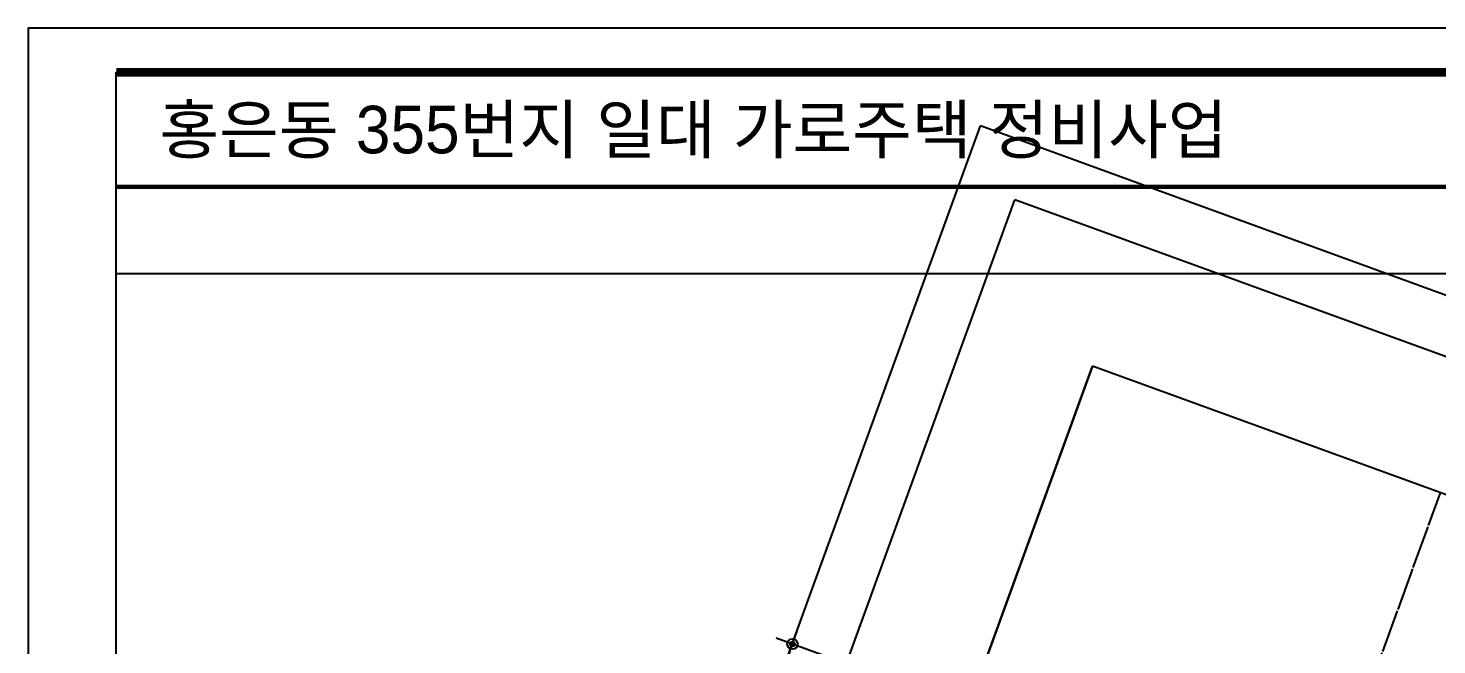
# Model space of a CAD drawing. Extents: x -1102843 to -854660, y -1929973 to -1754472.
# Drawn here: x -1102843 to -1005085, y -1797245 to -1754472 of the extents above; entities that cross this region are included whole.
import ezdxf
from ezdxf.enums import TextEntityAlignment as Align

# ---------------------------------------------------------------- set-up
doc = ezdxf.new("R2010")
doc.units = 0
doc.header["$LTSCALE"] = 100
doc.header["$MEASUREMENT"] = 0
doc.linetypes.add('CEN', pattern=[62, 60, -1, 0, -1])
doc.layers.get('0').update_dxf_attribs({"linetype": 'CONTINUOUS'})
doc.layers.get('DEFPOINTS').update_dxf_attribs({"color": 114, "linetype": 'CONTINUOUS'})
for name, color, linetype in [('!!0-Cen', 174, 'CEN'), ('7DIM', 7, 'CONTINUOUS'), ('Dim', 7, 'CONTINUOUS'), ('T-text', 3, 'CONTINUOUS'), ('TITLE-BOX', 5, 'CONTINUOUS')]:
    doc.layers.add(name, color=color, linetype=linetype)
doc.layers.add('DEFPOINT', color=135, linetype='CONTINUOUS', plot=False)
doc.styles.add('굴림', font='Gulim.ttf')
doc.styles.add('나눔고딕', font='Dotum.ttf')
doc.styles.add('돋움', font='Dotum.ttf', dxfattribs={"width": 0.8})
doc.dimstyles.new('DIM1', dxfattribs={"dimscale": 300, "dimtxt": 3, "dimasz": 1, "dimexe": 2, "dimexo": 3, "dimgap": 1.1, "dimtad": 1, "dimdec": 0, "dimdsep": 46, "dimtxsty": '돋움', "dimblk": 'DIMDOT', "dimcen": 1.25, "dimclrd": 256, "dimclre": 7, "dimclrt": 20, "dimadec": 0, "dimazin": 0, "dimtfac": 1, "dimtdec": 0, "dimtix": 1, "dimtmove": 2, "dimatfit": 2, "dimfxl": 1, "dimtolj": 1, "dimarcsym": 0})

# ---------------------------------------------------------------- blocks, each defined once
blk = doc.blocks.new('DIMDOT')
at = {"layer": '7DIM'}
blk.add_line((-1.5, 0), (1.5, 0), dxfattribs=at)
for radius in [0.6, 0.28]:
    blk.add_circle((0, 0), radius, dxfattribs=at)
blk = doc.blocks.new('*D400')
at = {"layer": 'DEFPOINTS', "color": 0, "transparency": 16777216}
for p in [(-1037616, -1801630, 0), (-1059376, -1823507), (-1047193, -1827941, 0)]:
    blk.add_point(p, dxfattribs=at)
at = {"layer": 'Dim', "color": 7, "lineweight": -2, "transparency": 16777216}
for p, q in [((-1039307, -1801014), (-1050927, -1796785)), ((-1048884, -1827326), (-1060503, -1823096))]:
    blk.add_line(p, q, dxfattribs=at)
at = {"layer": 'Dim', "lineweight": -2, "transparency": 16777216}
blk.add_line((-1050004, -1797759), (-1059171, -1822943), dxfattribs=at)
at = {"layer": 'Dim', "lineweight": -2, "transparency": 16777216, "xscale": 600, "yscale": 600, "zscale": 600}
for p, rotation in [((-1049799, -1797195), 70.00000000199519), ((-1059376, -1823507), 250.0000000019951)]:
    blk.add_blockref('DIMDOT', p, dxfattribs=dict(at, rotation=rotation))
at = {"layer": 'Dim', "color": 3, "transparency": 16777216, "insert": (-1055913, -1809869), "char_height": 1500, "attachment_point": 5, "rotation": 70, "style": '굴림'}
blk.add_mtext('\\A1;28000', dxfattribs=at)
blk = doc.blocks.new('S-Form')
at = {"layer": 'DEFPOINT', "color": 161}
blk.add_line((-1841275, -1771480), (-1602266, -1771480), dxfattribs=at)
for points in [[(-1847391, -1929973), (-1599208, -1929973), (-1599208, -1754472), (-1847391, -1754472)], [(-1841275, -1757530), (-1602266, -1757530), (-1602266, -1926915), (-1841275, -1926915)]]:
    blk.add_lwpolyline(points, close=True, dxfattribs=at)
at = {"layer": 'DEFPOINT', "color": 129, "linetype": 'Continuous'}
blk.add_lwpolyline([(-1599208, -1754472), (-1847391, -1754472), (-1847391, -1929973), (-1599208, -1929973)], close=True, dxfattribs=at)
at = {"layer": 'TITLE-BOX', "color": 2}
for points, const_width in [([(-1841275, -1757530), (-1602266, -1757530)], 612), ([(-1841275, -1765480), (-1602266, -1765480)], 306)]:
    blk.add_lwpolyline(points, dxfattribs=dict(at, const_width=const_width))
at = {"layer": 'T-text', "style": '굴림'}
blk.add_text('홍은동 355번지 일대 가로주택 정비사업 ', height=3300, dxfattribs=at).set_placement((-1838275, -1761505), align=Align.MIDDLE_LEFT)

msp = doc.modelspace()

# ---------------------------------------------------------------- linework, layer by layer
at = {"layer": '!!0-Cen', "ltscale": 0.5}
msp.add_line((-1024740.6, -1841396.7, 0), (-1004835.1, -1786706.6, 0), dxfattribs=at)
at = {"layer": 'DEFPOINT', "linetype": 'Continuous'}
for p, q in [((-1065553, -1840376.5, 0), (-1036754.9, -1761254.4, 0)), ((-958196.6, -1789847.3, 0), (-1036754.9, -1761254.4, 0)), ((-1060426.1, -1837985.8, 0), (-1034364.2, -1766381.3, 0)), ((-959564.7, -1793606.1, 0), (-1034364.2, -1766381.3, 0)), ((-1048890.7, -1832606.8, 0), (-1028985.2, -1777916.7, 0)), ((-1028985.2, -1777916.7, 0), (-1048890.7, -1832606.8, 0)), ((-977146.5, -1796784.4, 0), (-1028985.2, -1777916.7, 0))]:
    msp.add_line(p, q, dxfattribs=at)

# ---------------------------------------------------------------- block references
msp.add_blockref('S-Form', (744547.7, 0))

# ---------------------------------------------------------------- dimensions: what is measured, and where the dimension line sits
at = {"layer": 'Dim'}
dim = msp.add_aligned_dim(p1=(-1037616, -1801629.8, 0), p2=(-1047192.6, -1827941.2, 0), distance=-12965.1, dimstyle='DIM1', override={"dimscale": 600, "dimtxt": 2.5, "dimtxsty": '나눔고딕', "dimclrt": 3}, dxfattribs=at)
dim.commit()
dim.dimension.update_dxf_attribs({"geometry": '*D400', "text_midpoint": (-1055913.4, -1809868.5)})

doc.saveas('drawing.dxf')
